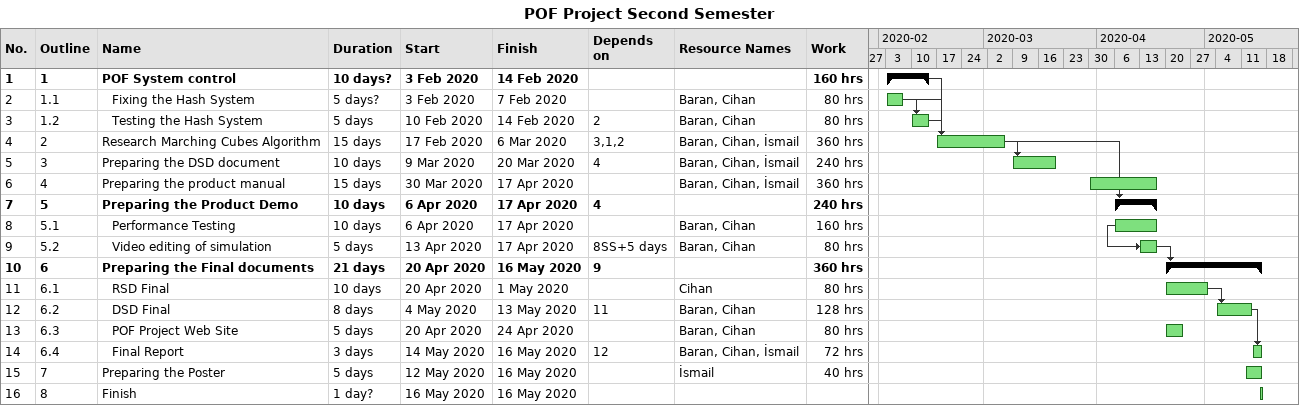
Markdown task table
POF Project Second Semester

| ID | WBS | Task | Duration | Start | Finish | Predecessors | Resources | Work (h) |
|---|---|---|---|---|---|---|---|---|
| 1 | 1 | **POF System control** | 10d? | 2020-02-03 | 2020-02-14 |  |  | 160 |
| 2 | 1.1 | Fixing the Hash System | 5d? | 2020-02-03 | 2020-02-07 |  | Baran, Cihan | 80 |
| 3 | 1.2 | Testing the Hash System | 5d | 2020-02-10 | 2020-02-14 | 2 | Baran, Cihan | 80 |
| 4 | 2 | Research Marching Cubes Algorithm | 15d | 2020-02-17 | 2020-03-06 | 3, 1, 2 | Baran, Cihan, İsmail | 360 |
| 5 | 3 | Preparing the DSD document | 10d | 2020-03-09 | 2020-03-20 | 4 | Baran, Cihan, İsmail | 240 |
| 6 | 4 | Preparing the product manual | 15d | 2020-03-30 | 2020-04-17 |  | Baran, Cihan, İsmail | 360 |
| 7 | 5 | **Preparing the Product Demo** | 10d | 2020-04-06 | 2020-04-17 | 4 |  | 240 |
| 8 | 5.1 | Performance Testing | 10d | 2020-04-06 | 2020-04-17 |  | Baran, Cihan | 160 |
| 9 | 5.2 | Video editing of simulation | 5d | 2020-04-13 | 2020-04-17 | 8SS+5d | Baran, Cihan | 80 |
| 10 | 6 | **Preparing the Final documents** | 21d | 2020-04-20 | 2020-05-16 | 9 |  | 360 |
| 11 | 6.1 | RSD Final | 10d | 2020-04-20 | 2020-05-01 |  | Cihan | 80 |
| 12 | 6.2 | DSD Final | 8d | 2020-05-04 | 2020-05-13 | 11 | Baran, Cihan | 128 |
| 13 | 6.3 | POF Project Web Site | 5d | 2020-04-20 | 2020-04-24 |  | Baran, Cihan | 80 |
| 14 | 6.4 | Final Report | 3d | 2020-05-14 | 2020-05-16 | 12 | Baran, Cihan, İsmail | 72 |
| 15 | 7 | Preparing the Poster | 5d | 2020-05-12 | 2020-05-16 |  | İsmail | 40 |
| 16 | 8 | Finish | 1d? | 2020-05-16 | 2020-05-16 |  |  |  |
